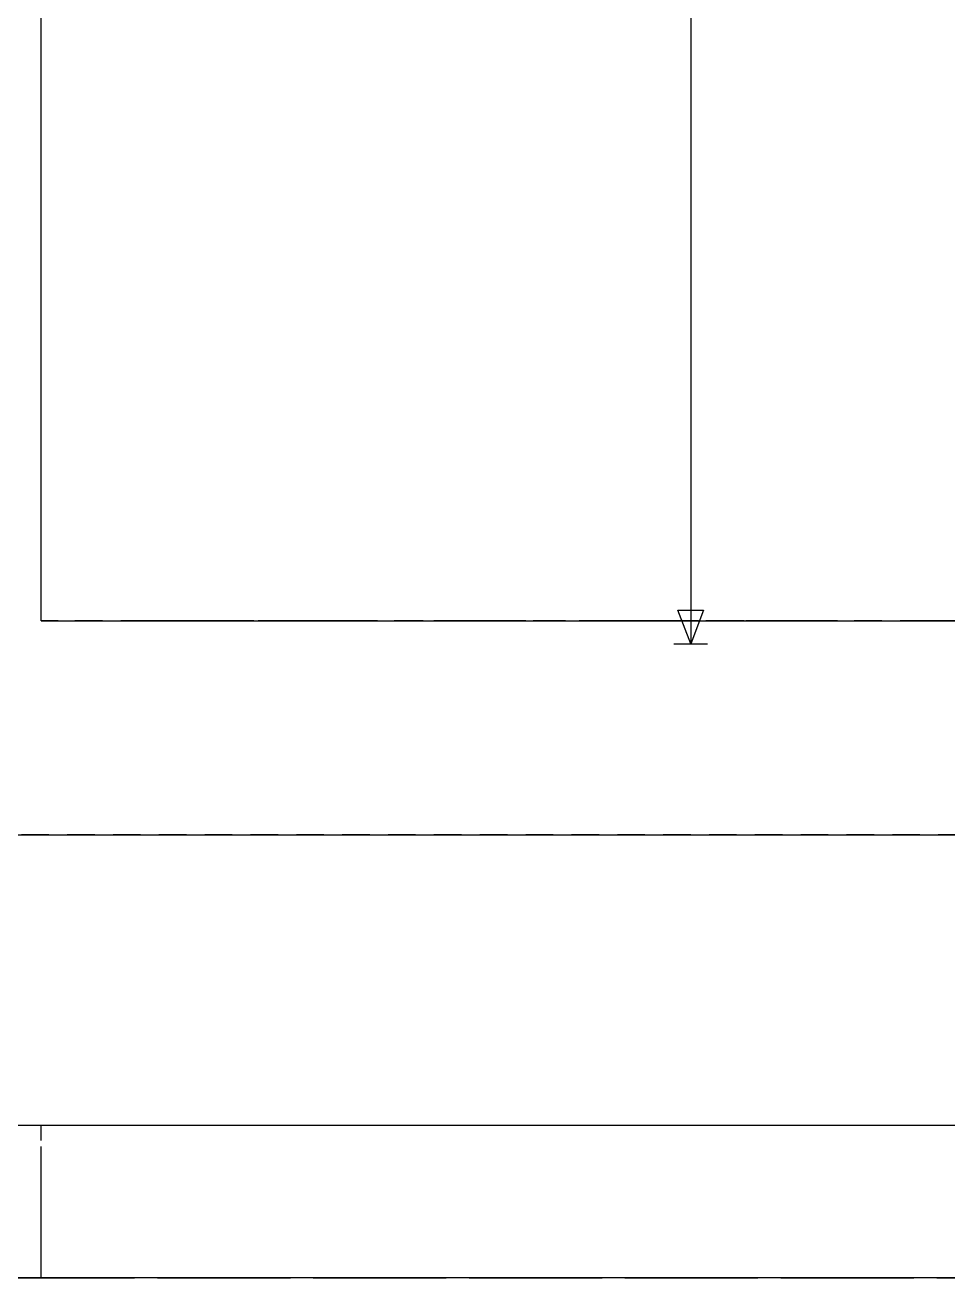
# Model space of a CAD drawing. Extents: x 8 to 586, y 8 to 412.
# Drawn here: x 53.9 to 114.3, y 228 to 310 of the extents above; entities that cross this region are included whole.
import ezdxf

# ---------------------------------------------------------------- set-up
doc = ezdxf.new("R2010")
doc.units = 0
doc.linetypes.add('CENTER', pattern=[10.2, 6, -1.6, 1, -1.6])
doc.linetypes.add('DASHED', pattern=[3, 1.8, -1.2])
for name, color, linetype in [('DIMS', 1, 'CONTINUOUS'), ('HIDDEN', 8, 'DASHED'), ('SEAM', 3, 'CENTER'), ('VISIBLE', 7, 'CONTINUOUS')]:
    doc.layers.add(name, color=color, linetype=linetype)

msp = doc.modelspace()

# ---------------------------------------------------------------- linework, layer by layer
at = {"layer": 'DIMS'}
for p, q in [((97.5, 369.5), (97.5, 269.5)), ((97.5, 269.5), (96.664, 271.7)), ((96.664, 271.7), (98.336, 271.7)), ((98.336, 271.7), (97.5, 269.5)), ((96.4, 269.5), (98.6, 269.5))]:
    msp.add_line(p, q, dxfattribs=at)
at = {"layer": 'HIDDEN'}
for p, q in [((55, 271), (55, 377)), ((200, 271), (55, 271)), ((202.5, 257), (52.5, 257)), ((52.5, 238), (202.5, 238)), ((55, 238), (200, 238)), ((55, 238), (200, 238)), ((55, 228), (55, 238)), ((55, 228), (55, 238)), ((202.5, 228), (52.5, 228)), ((200, 228), (55, 228)), ((200, 228), (55, 228))]:
    msp.add_line(p, q, dxfattribs=at)
at = {"layer": 'SEAM'}
for p, q in [((55, 271), (55, 319.5)), ((127.5, 271), (55, 271)), ((52.5, 257), (127.5, 257)), ((40, 238), (55, 238)), ((52.5, 238), (127.5, 238)), ((55, 228), (55, 238)), ((55, 238), (127.5, 238)), ((40, 228), (55, 228)), ((52.5, 228), (127.5, 228)), ((55, 228), (127.5, 228))]:
    msp.add_line(p, q, dxfattribs=at)
at = {"layer": 'VISIBLE'}
for p, q in [((55, 271), (55, 377)), ((55, 271), (200, 271)), ((52.5, 257), (202.5, 257)), ((52.5, 238), (202.5, 238)), ((202.5, 228), (52.5, 228))]:
    msp.add_line(p, q, dxfattribs=at)

doc.saveas('drawing.dxf')
